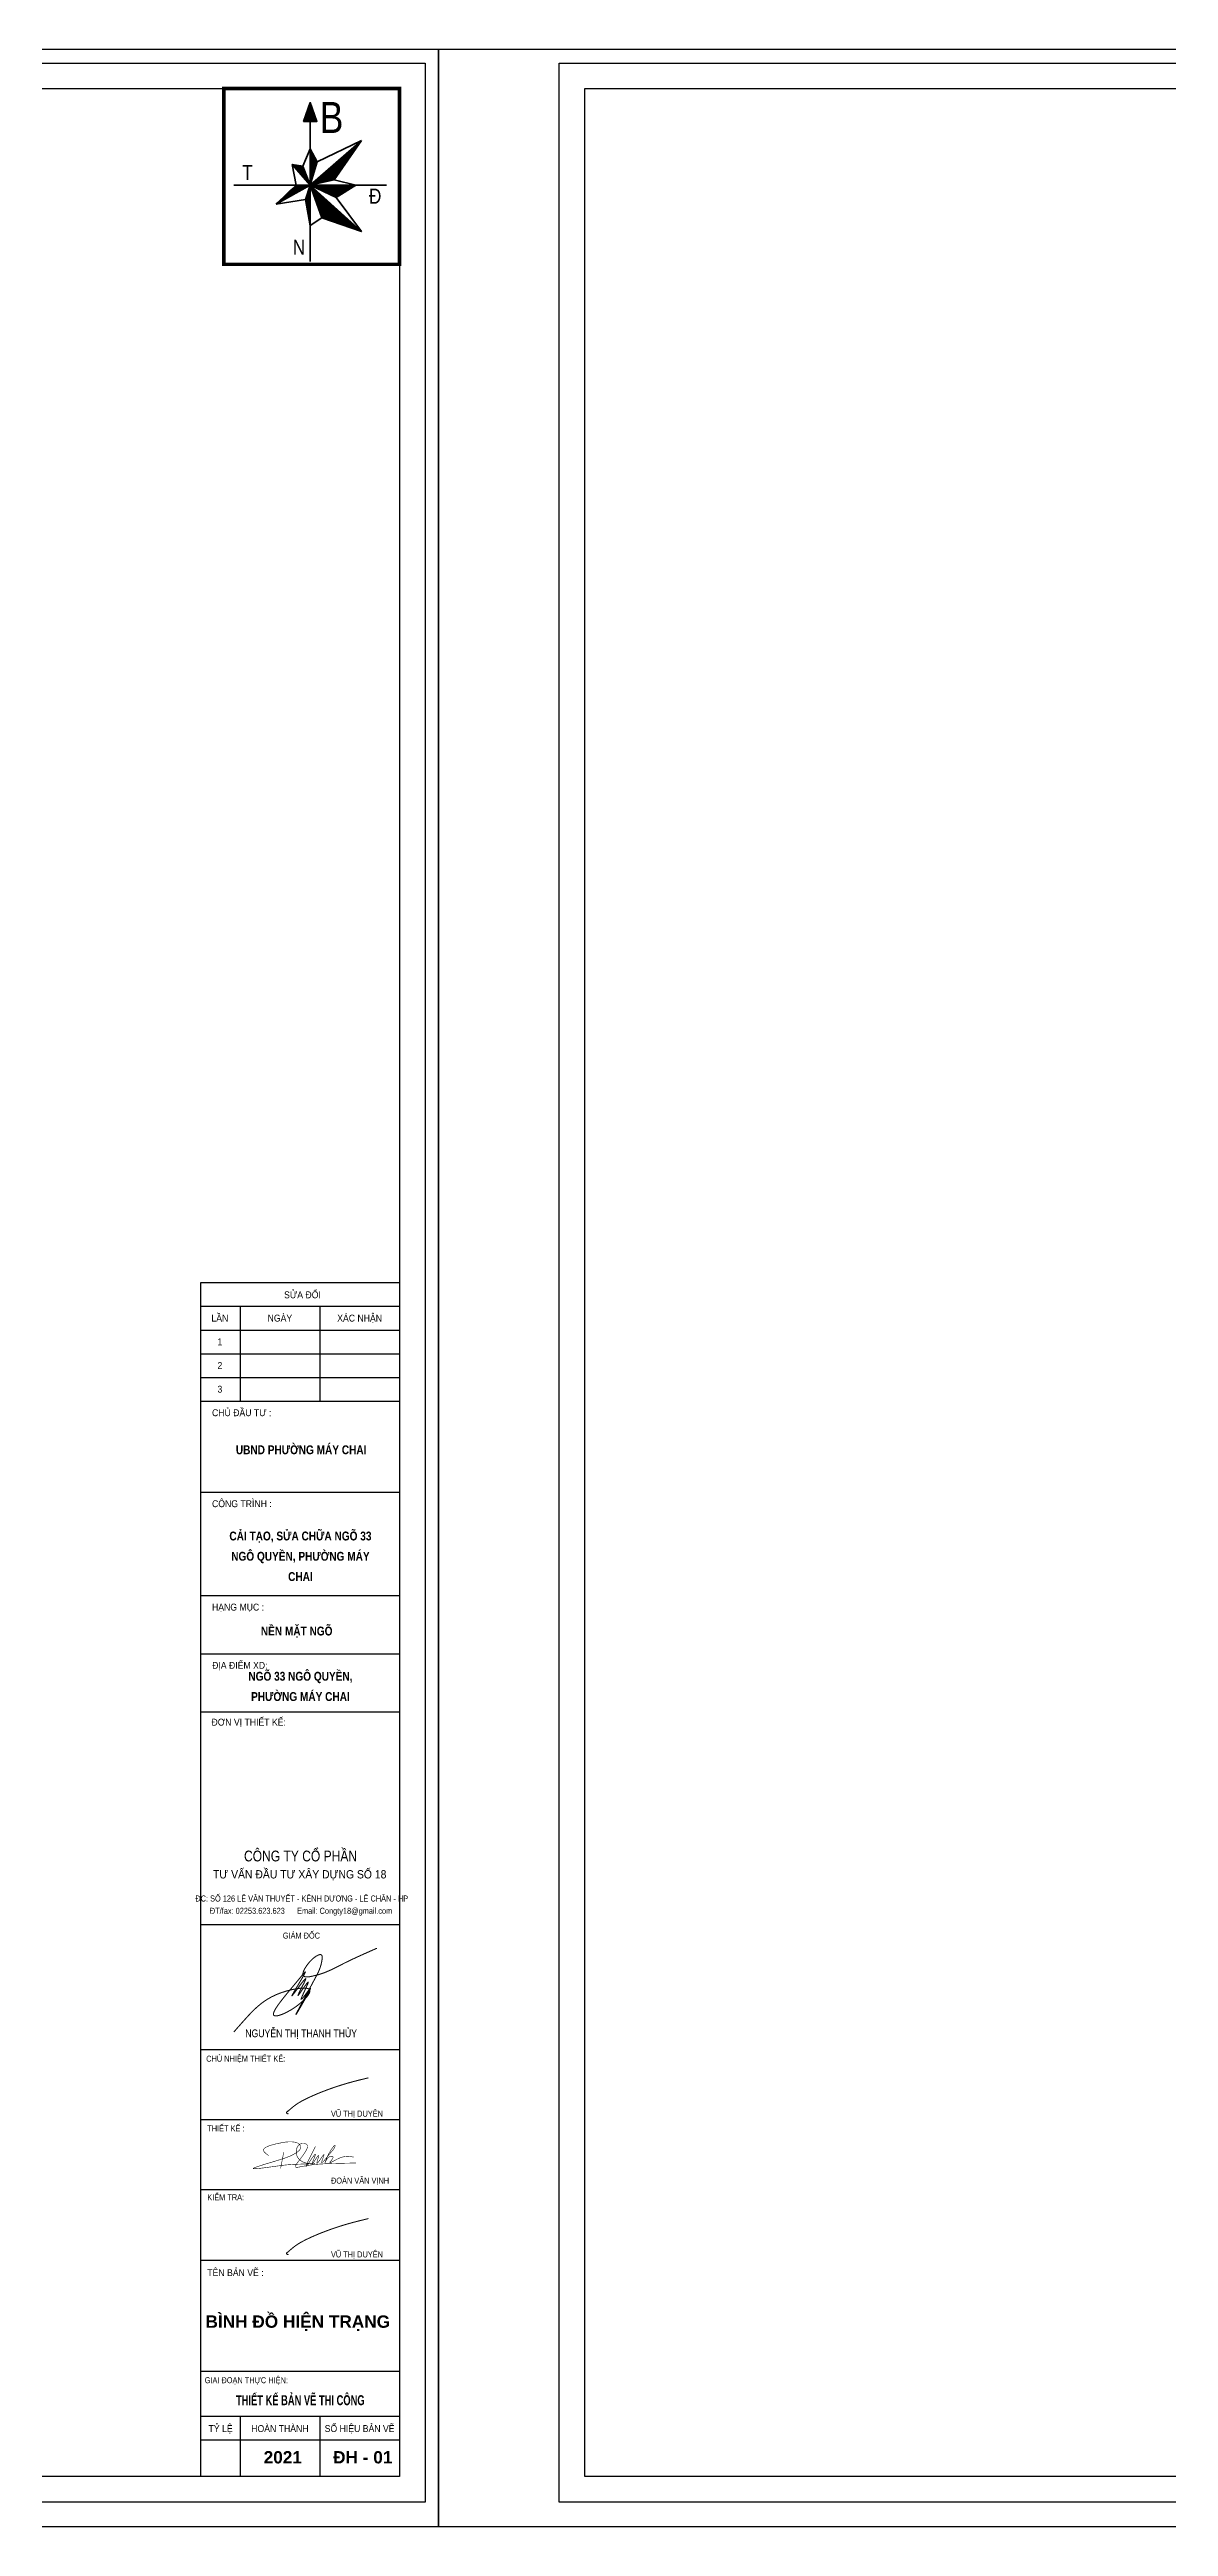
# Model space of a CAD drawing. Header units: metres. Extents: x 596935 to 599449, y 2303977 to 2305782.
# Drawn here: x 598446.6 to 598594.8, y 2304619.1 to 2304947.1 of the extents above; entities that cross this region are included whole.
import ezdxf
from ezdxf.enums import TextEntityAlignment as Align

# ---------------------------------------------------------------- set-up
doc = ezdxf.new("R2010")
doc.units = ezdxf.units.M
doc.header["$MEASUREMENT"] = 0
for name, color, linetype in [('BT7-THAY', 7, 'Continuous'), ('GHICHU', 7, 'Continuous'), ('KHUNGTEN', 5, 'Continuous'), ('pntelev', 2, 'Continuous'), ('T.bao', 6, 'Continuous'), ('thep', 2, 'Continuous'), ('TXT', 5, 'Continuous')]:
    doc.layers.add(name, color=color, linetype=linetype)
for name, color, linetype, lineweight in [('ISO', 153, 'Continuous', 13), ('Khung', 1, 'Continuous', 35), ('Khungbo', 32, 'Continuous', 25), ('LC ISO', 160, 'Continuous', 13), ('LC Net dam 1', 30, 'Continuous', 30)]:
    doc.layers.add(name, color=color, linetype=linetype, lineweight=lineweight)
doc.styles.add('STYLE1', font='')
doc.styles.add('T2', font='', dxfattribs={"width": 0.8})
doc.styles.add('Ten duong', font='', dxfattribs={"width": 0.85})
doc.styles.add('THANG2', font='')
doc.styles.add('VnAvantH-B', font='')
doc.styles.get('STYLE1').set_extended_font_data('.VnArial')
doc.styles.get('T2').set_extended_font_data('.VnArialH')
doc.styles.get('Ten duong').set_extended_font_data('.VnBlackH')
doc.styles.get('THANG2').set_extended_font_data('.VnHelvetInsH', bold=True)
doc.styles.get('VnAvantH-B').set_extended_font_data('.VnAvantH', bold=True)
pattern_1 = [(45, (598207.307368, 2304740.390247), (-0.0072604615, 0.0072604615), [])]

# ---------------------------------------------------------------- blocks, each defined once
blk = doc.blocks.new('chu ki Miss Duyen')
at = {"layer": 'ISO', "ltscale": 2, "const_width": 40}
blk.add_lwpolyline([(843, 225), (838, 225), (836, 225), (834, 225), (832, 225), (830, 226), (828, 226), (827, 226), (826, 226), (825, 226), (824, 226), (823, 226), (821, 226), (820, 227), (819, 227), (818, 227), (817, 227), (816, 227), (815, 227), (814, 227), (813, 228), (812, 228), (810, 228), (809, 228), (808, 228), (807, 229), (806, 229), (805, 229), (804, 229), (803, 230), (801, 230), (800, 230), (799, 230), (798, 231), (797, 231), (795, 231), (794, 232), (793, 232), (792, 232), (791, 233), (789, 233), (788, 233), (787, 234), (786, 234), (785, 235), (783, 235), (782, 235), (781, 236), (780, 236), (779, 237), (778, 237), (777, 238), (776, 238), (776, 238), (775, 238), (775, 239), (774, 239), (774, 239), (773, 239), (773, 240), (772, 240), (771, 240), (771, 240), (770, 241), (770, 241), (769, 241), (769, 242), (768, 242), (768, 242), (767, 242), (767, 243), (766, 243), (766, 243), (765, 244), (765, 244), (765, 244), (764, 245), (764, 245), (763, 245), (763, 246), (762, 246), (762, 246), (762, 247), (761, 247), (761, 247), (760, 248), (760, 248), (760, 248), (759, 249), (759, 249), (759, 249), (758, 250), (758, 250), (758, 250), (758, 251), (757, 251), (757, 251), (757, 252), (756, 252), (756, 253), (756, 253), (756, 253), (756, 254), (755, 254), (755, 255), (755, 255), (755, 255), (755, 256), (755, 256), (754, 257), (754, 257), (754, 257), (754, 258), (754, 258), (754, 259), (754, 259), (754, 260), (754, 260), (754, 260), (754, 261), (754, 261), (754, 262), (754, 262), (754, 263), (754, 263), (754, 263), (754, 264), (754, 264), (754, 265), (754, 265), (754, 266), (754, 266), (754, 267), (754, 267), (755, 268), (755, 268), (755, 269), (755, 269), (755, 270), (755, 270), (755, 270), (756, 271), (756, 271), (756, 272), (756, 272), (756, 273), (757, 273), (757, 274), (757, 274), (757, 275), (758, 275), (758, 276), (758, 276), (758, 277), (759, 277), (759, 278), (759, 278), (759, 279), (760, 279), (760, 280), (760, 280), (761, 281), (761, 281), (761, 282), (762, 282), (762, 283), (762, 283), (763, 284), (763, 284), (763, 285), (764, 285), (764, 286), (764, 286), (765, 287), (766, 288), (767, 289), (767, 290), (768, 291), (769, 293), (770, 294), (771, 295), (771, 296), (772, 297), (773, 298), (774, 299), (775, 300), (776, 301), (777, 302), (778, 303), (778, 304), (780, 306), (781, 307), (782, 308), (783, 309), (784, 310), (785, 311), (786, 312), (786, 312), (787, 313), (788, 314), (789, 315), (790, 316), (791, 317), (792, 318), (792, 319), (793, 320), (794, 321), (795, 322), (796, 323), (797, 324), (797, 324), (798, 325), (799, 326), (800, 327), (801, 328), (801, 329), (802, 330), (803, 330), (804, 331), (805, 332), (805, 333), (806, 334), (807, 335), (808, 336), (808, 336), (809, 337), (810, 338), (811, 339), (811, 340), (812, 340), (813, 341), (814, 343), (816, 344), (817, 346), (819, 348), (820, 349), (822, 351), (823, 352), (824, 354), (826, 355), (827, 357), (829, 358), (830, 360), (831, 361), (834, 364), (840, 370), (842, 372), (845, 376), (848, 379), (851, 382), (853, 386), (856, 389), (859, 392), (862, 395), (865, 398), (867, 401), (870, 404), (873, 407), (876, 411), (879, 414), (882, 417), (885, 420), (887, 423), (890, 427), (893, 430), (896, 433), (899, 436), (902, 440), (905, 443), (908, 446), (911, 449), (914, 453), (917, 456), (920, 459), (923, 462), (926, 466), (928, 469), (931, 472), (934, 476), (937, 479), (940, 482), (943, 486), (946, 489), (949, 492), (953, 495), (956, 499), (959, 502), (962, 505), (965, 509), (968, 512), (971, 515), (974, 519), (977, 522), (980, 525), (983, 529), (986, 532), (989, 535), (992, 538), (996, 542), (999, 545), (1002, 548), (1005, 552), (1008, 555), (1011, 558), (1014, 561), (1017, 565), (1021, 568), (1024, 571), (1027, 574), (1030, 578), (1033, 581), (1036, 584), (1040, 587), (1043, 591), (1046, 594), (1049, 596), (1052, 600), (1056, 603), (1059, 606), (1062, 610), (1065, 613), (1069, 616), (1072, 619), (1075, 622), (1078, 625), (1082, 628), (1085, 631), (1088, 634), (1091, 637), (1095, 640), (1098, 643), (1101, 646), (1105, 649), (1108, 652), (1111, 655), (1114, 658), (1118, 661), (1121, 664), (1124, 667), (1128, 670), (1131, 673), (1134, 676), (1138, 679), (1141, 682), (1144, 685), (1148, 688), (1151, 691), (1154, 694), (1158, 697), (1161, 700), (1165, 702), (1168, 705), (1171, 708), (1175, 711), (1178, 714), (1182, 717), (1185, 720), (1188, 722), (1192, 725), (1195, 728), (1199, 731), (1202, 734), (1205, 736), (1209, 739), (1212, 742), (1216, 745), (1219, 747), (1223, 750), (1226, 753), (1229, 756), (1233, 758), (1236, 761), (1240, 764), (1243, 767), (1247, 769), (1250, 772), (1254, 775), (1257, 777), (1261, 780), (1264, 783), (1268, 785), (1271, 788), (1275, 791), (1278, 793), (1282, 796), (1285, 799), (1289, 801), (1292, 804), (1296, 807), (1299, 809), (1303, 812), (1306, 815), (1310, 817), (1313, 820), (1317, 822), (1320, 825), (1324, 828), (1327, 830), (1331, 833), (1335, 835), (1338, 838), (1342, 840), (1345, 843), (1349, 846), (1352, 848), (1356, 851), (1360, 853), (1363, 856), (1367, 858), (1370, 861), (1374, 863), (1377, 866), (1381, 868), (1385, 871), (1392, 876), (1399, 881), (1406, 886), (1413, 891), (1421, 896), (1428, 901), (1435, 906), (1442, 911), (1447, 915), (1457, 921), (1464, 926), (1471, 931), (1479, 936), (1486, 941), (1493, 946), (1501, 950), (1508, 955), (1515, 960), (1523, 965), (1530, 970), (1537, 975), (1545, 980), (1552, 984), (1559, 989), (1567, 994), (1574, 999), (1582, 1004), (1589, 1008), (1596, 1013), (1604, 1018), (1611, 1023), (1619, 1028), (1626, 1032), (1634, 1037), (1641, 1042), (1648, 1046), (1656, 1051), (1663, 1056), (1671, 1061), (1678, 1065), (1686, 1070), (1693, 1075), (1701, 1079), (1708, 1084), (1716, 1089), (1723, 1093), (1731, 1098), (1738, 1103), (1746, 1107), (1753, 1112), (1761, 1116), (1769, 1121), (1776, 1126), (1784, 1130), (1791, 1135), (1799, 1139), (1806, 1144), (1814, 1148), (1822, 1153), (1829, 1158), (1837, 1162), (1844, 1167), (1852, 1171), (1860, 1176), (1867, 1180), (1875, 1185), (1882, 1189), (1890, 1194), (1898, 1198), (1905, 1203), (1913, 1207), (1921, 1212), (1928, 1216), (1936, 1220), (1943, 1225), (1951, 1229), (1959, 1234), (1964, 1237), (1974, 1243), (1982, 1247), (1989, 1251), (1997, 1256), (2005, 1260), (2012, 1265), (2020, 1269), (2028, 1273), (2036, 1278), (2043, 1282), (2051, 1286), (2059, 1291), (2066, 1295), (2074, 1299), (2082, 1304), (2089, 1308), (2097, 1312), (2105, 1317), (2113, 1321), (2120, 1325), (2128, 1330), (2136, 1334), (2144, 1338), (2151, 1342), (2159, 1347), (2167, 1351), (2175, 1355), (2182, 1359), (2190, 1364), (2198, 1368), (2206, 1372), (2213, 1376), (2221, 1381), (2229, 1385), (2237, 1389), (2244, 1393), (2252, 1397), (2260, 1402), (2268, 1406), (2276, 1410), (2283, 1414), (2291, 1418), (2299, 1422), (2307, 1426), (2315, 1431), (2322, 1435), (2330, 1439), (2338, 1443), (2346, 1447), (2354, 1451), (2361, 1455), (2369, 1459), (2377, 1464), (2385, 1468), (2393, 1472), (2401, 1476), (2408, 1480), (2416, 1484), (2424, 1488), (2432, 1492), (2440, 1496), (2448, 1500), (2456, 1504), (2463, 1508), (2471, 1512), (2479, 1516), (2487, 1520), (2495, 1524), (2503, 1528), (2511, 1532), (2519, 1536), (2526, 1540), (2534, 1544), (2542, 1548), (2550, 1552), (2558, 1556), (2566, 1560), (2574, 1564), (2582, 1568), (2590, 1572), (2598, 1575), (2606, 1579), (2613, 1583), (2621, 1587), (2629, 1591), (2637, 1595), (2645, 1599), (2653, 1603), (2661, 1607), (2669, 1610), (2677, 1614), (2685, 1618), (2693, 1622), (2701, 1626), (2709, 1630), (2717, 1633), (2725, 1637), (2733, 1641), (2741, 1645), (2749, 1649), (2756, 1652), (2764, 1656), (2772, 1660), (2780, 1664), (2788, 1668), (2796, 1671), (2804, 1675), (2812, 1679), (2820, 1683), (2828, 1686), (2836, 1690), (2844, 1694), (2852, 1698), (2860, 1701), (2868, 1705), (2876, 1709), (2884, 1712), (2892, 1716), (2900, 1720), (2908, 1723), (2916, 1727), (2925, 1731), (2933, 1734), (2941, 1738), (2949, 1742), (2957, 1745), (2965, 1749), (2973, 1753), (2981, 1756), (2989, 1760), (2997, 1763), (3005, 1767), (3013, 1771), (3021, 1774), (3029, 1778), (3037, 1781), (3045, 1785), (3053, 1789), (3061, 1792), (3069, 1796), (3078, 1799), (3086, 1803), (3094, 1806), (3102, 1810), (3110, 1813), (3118, 1817), (3126, 1820), (3134, 1824), (3142, 1827), (3150, 1831), (3156, 1833), (3167, 1838), (3175, 1841), (3183, 1845), (3191, 1848), (3199, 1852), (3207, 1855), (3215, 1859), (3223, 1862), (3232, 1866), (3240, 1869), (3248, 1873), (3256, 1876), (3264, 1879), (3272, 1883), (3280, 1886), (3288, 1890), (3297, 1893), (3305, 1896), (3313, 1900), (3321, 1903), (3329, 1907), (3337, 1910), (3345, 1913), (3354, 1917), (3362, 1920), (3370, 1923), (3378, 1927), (3386, 1930), (3394, 1933), (3403, 1937), (3411, 1940), (3419, 1944), (3427, 1947), (3435, 1950), (3452, 1957), (3468, 1963), (3484, 1970), (3501, 1977), (3517, 1983), (3534, 1990), (3550, 1996), (3566, 2003), (3583, 2009), (3599, 2016), (3616, 2022), (3632, 2029), (3648, 2035), (3665, 2042), (3681, 2048), (3698, 2055), (3714, 2061), (3731, 2068), (3747, 2074), (3763, 2081), (3780, 2087), (3796, 2093), (3813, 2100), (3828, 2106)], dxfattribs=at)
blk = doc.blocks.new('doan van vinh')
at = {"layer": 'LC ISO', "const_width": 30}
for points in [[(-1826, 454), (-1884, 496), (-1940, 539), (-1991, 580), (-2035, 621), (-2054, 641), (-2069, 661), (-2082, 681), (-2094, 703), (-2098, 718), (-2101, 737), (-2100, 755), (-2097, 773), (-2090, 790), (-2080, 807), (-2067, 823), (-2052, 840), (-2034, 855), (-2013, 871), (-1991, 886), (-1966, 901), (-1911, 929), (-1850, 956), (-1782, 981), (-1710, 1005), (-1635, 1028), (-1557, 1049), (-1400, 1087), (-1322, 1104), (-1246, 1120), (-1179, 1133), (-1106, 1147), (-1041, 1158), (-980, 1168), (-921, 1177), (-863, 1183), (-750, 1191), (-694, 1193), (-636, 1192), (-577, 1189), (-541, 1186), (-453, 1176), (-390, 1164), (-329, 1147), (-300, 1137), (-272, 1124), (-245, 1109), (-221, 1092), (-198, 1073), (-177, 1052), (-162, 1032), (-143, 1001), (-131, 972), (-122, 943), (-117, 912), (-115, 883), (-116, 868), (-126, 826), (-137, 799), (-152, 774), (-169, 750), (-190, 727), (-237, 684), (-289, 645), (-344, 608), (-397, 575), (-449, 543), (-501, 514), (-603, 462), (-706, 415), (-813, 372), (-869, 351), (-927, 330), (-988, 309), (-1076, 280), (-1119, 267), (-1189, 244), (-1262, 222), (-1337, 199), (-1492, 151), (-1809, 56), (-1964, 9), (-2039, -14), (-2112, -36), (-2182, -58), (-2250, -79), (-2313, -99), (-2373, -118), (-2428, -137), (-2478, -154), (-2523, -171), (-2562, -186), (-2595, -199), (-2622, -212), (-2641, -223), (-2652, -232), (-2656, -239), (-2655, -243), (-2651, -245), (-2645, -247), (-2638, -249), (-2616, -251), (-2586, -252), (-2549, -251), (-2506, -249), (-2456, -245), (-2402, -240), (-2342, -234), (-2278, -227), (-2211, -220), (-2141, -211), (-2068, -202), (-1917, -183), (-1764, -162), (-1612, -141), (-1539, -131), (-1467, -121), (-1394, -111), (-1334, -103), (-1272, -95), (-1213, -87), (-1101, -72), (-994, -60), (-891, -48), (-786, -39), (-677, -30), (-619, -26), (-560, -22), (-497, -19), (-432, -16), (-363, -13), (-290, -10), (-173, -5), (-131, -4), (-44, -1), (44, 1), (221, 6), (306, 8), (386, 10), (459, 11), (493, 12), (524, 13), (553, 13), (579, 14), (602, 14), (622, 15), (638, 15), (651, 15), (659, 15), (664, 15), (664, 15), (660, 15), (655, 15), (637, 14), (619, 14), (597, 14), (572, 14), (543, 14), (512, 15), (478, 16), (407, 20), (331, 27), (244, 40), (182, 54), (113, 73), (47, 97), (-14, 126), (-71, 158), (-123, 195), (-171, 235), (-213, 279), (-250, 327), (-281, 378), (-307, 432), (-326, 490), (-343, 574), (-347, 614), (-347, 680), (-340, 746), (-326, 811), (-306, 873), (-293, 903), (-278, 931), (-261, 958), (-243, 983), (-222, 1006), (-200, 1027), (-176, 1046), (-150, 1062), (-123, 1075), (-92, 1086), (-61, 1094), (-29, 1099), (4, 1102), (36, 1103), (68, 1101), (98, 1097), (127, 1091), (153, 1083), (169, 1077), (196, 1063), (213, 1050), (227, 1035), (239, 1020), (247, 1002), (253, 984), (256, 964), (257, 942), (255, 920), (252, 896), (246, 872), (238, 846), (228, 819), (202, 763), (171, 703), (133, 641), (91, 576), (45, 509), (-4, 441), (-109, 301), (-229, 144), (-268, 92), (-316, 25), (-337, -6), (-355, -36), (-370, -63), (-381, -88), (-388, -111), (-390, -130), (-387, -146), (-382, -155), (-364, -167), (-344, -172), (-319, -174), (-291, -173), (-259, -170), (-224, -166), (-73, -138), (3, -123), (76, -109), (148, -97), (217, -85), (284, -74), (413, -55), (535, -38), (653, -25), (766, -14), (876, -5), (984, 3), (1198, 14), (1364, 20), (1527, 25), (1641, 29), (1875, 35), (2116, 41), (2361, 47), (2860, 57)], [(-1022, 624), (-1037, 546), (-1051, 468), (-1066, 391), (-1081, 313), (-1096, 235), (-1110, 157), (-1125, 79), (-1140, 1), (-1155, -76), (-1170, -154), (-1184, -232)], [(680, 940), (620, 821), (561, 704), (503, 589), (447, 478), (421, 424), (395, 372), (370, 322), (346, 273), (323, 226), (302, 181), (282, 139), (263, 99), (245, 61), (230, 27), (216, -5), (203, -34), (193, -59), (184, -81), (178, -100), (174, -114), (172, -125), (172, -132), (175, -134), (180, -133), (184, -130), (188, -126), (193, -121), (198, -115), (205, -108), (212, -99), (220, -89), (224, -84), (237, -66), (247, -52), (269, -22), (293, 12), (318, 49), (345, 88), (373, 130), (431, 215), (489, 299), (517, 339), (545, 377), (570, 412), (594, 444), (616, 471), (626, 484), (635, 494), (643, 504), (651, 512), (658, 518), (664, 523), (669, 527), (674, 528), (677, 528), (679, 525), (680, 521), (680, 514), (679, 506), (677, 496), (674, 483), (669, 469), (664, 454), (659, 436), (645, 398), (629, 356), (611, 311), (593, 265), (556, 172), (538, 128), (522, 87), (515, 68), (509, 50), (503, 34), (498, 19), (494, 6), (491, -5), (489, -14), (488, -21), (488, -26), (490, -28), (491, -28), (497, -25), (502, -19), (509, -11), (517, -2), (526, 10), (535, 24), (546, 39), (558, 56), (570, 74), (596, 113), (624, 155), (682, 244), (712, 288), (740, 329), (767, 368), (779, 385), (791, 401), (802, 415), (813, 428), (822, 439), (831, 447), (838, 454), (845, 458), (850, 459), (854, 458), (856, 455), (857, 447), (856, 437), (855, 425), (852, 410), (848, 394), (844, 376), (839, 356), (826, 313), (813, 267), (799, 221), (786, 175), (775, 133), (770, 114), (766, 97), (763, 81), (761, 68), (761, 57), (761, 48), (763, 43), (767, 40), (772, 40), (778, 43), (785, 49), (794, 57), (804, 67), (815, 79), (826, 93), (839, 108), (852, 125), (866, 144), (895, 183), (925, 226), (987, 315), (1017, 358), (1045, 399), (1059, 418), (1072, 435), (1084, 452), (1095, 466), (1105, 479), (1115, 491), (1123, 500), (1130, 506), (1135, 511), (1140, 513), (1142, 512), (1144, 508), (1144, 501), (1142, 492), (1140, 480), (1136, 467), (1131, 451), (1126, 434), (1120, 416), (1113, 396), (1098, 354), (1082, 309), (1066, 264), (1051, 221), (1037, 180), (1032, 162), (1027, 144), (1023, 129), (1021, 115), (1019, 100), (1019, 94), (1020, 87), (1022, 82), (1026, 79), (1030, 79), (1036, 80), (1043, 83), (1051, 88), (1060, 94), (1069, 102), (1080, 111), (1091, 122), (1103, 134), (1129, 162), (1157, 194), (1186, 229), (1218, 266), (1283, 346), (1348, 428), (1380, 468), (1411, 506), (1451, 554), (1467, 573), (1492, 602), (1515, 629), (1560, 678), (1582, 703), (1624, 754), (1644, 781), (1664, 810), (1683, 841), (1701, 875), (1711, 897), (1730, 948), (1735, 965), (1739, 980), (1741, 990), (1741, 1002), (1740, 1009), (1737, 1013), (1732, 1014), (1727, 1013), (1719, 1009), (1711, 1003), (1701, 995), (1691, 985), (1679, 973), (1666, 959), (1653, 943), (1639, 926), (1625, 908), (1609, 888), (1578, 844), (1545, 797), (1512, 747), (1480, 695), (1459, 660), (1419, 589), (1391, 536), (1364, 483), (1340, 432), (1317, 382), (1295, 334), (1276, 288), (1258, 244), (1242, 204), (1228, 167), (1216, 133), (1206, 104), (1198, 79), (1194, 69), (1192, 59), (1189, 51), (1187, 45), (1186, 40), (1185, 36), (1185, 34), (1185, 33), (1185, 34), (1187, 37), (1189, 44), (1190, 48), (1193, 56), (1197, 65), (1200, 76), (1205, 88), (1216, 116), (1229, 147), (1245, 181), (1264, 216), (1286, 252), (1311, 286), (1339, 319), (1371, 348), (1388, 361), (1406, 374), (1425, 384), (1450, 396), (1465, 401), (1487, 407), (1508, 412), (1529, 414), (1549, 415), (1569, 415), (1586, 412), (1601, 407), (1613, 401), (1623, 392), (1628, 383), (1631, 371), (1630, 358), (1627, 343), (1621, 327), (1613, 310), (1603, 293), (1592, 275), (1566, 238), (1538, 201), (1510, 166), (1497, 150), (1485, 135), (1474, 121), (1465, 109), (1456, 93), (1453, 89), (1451, 82), (1451, 77), (1453, 74), (1457, 72), (1463, 72), (1471, 74), (1481, 76), (1492, 81), (1505, 86), (1519, 92), (1535, 100), (1552, 108), (1590, 127), (1631, 149), (1676, 173), (1723, 198), (1771, 223), (1869, 272), (1914, 293), (1964, 315), (2009, 333), (2053, 349), (2095, 363), (2136, 375), (2176, 385), (2214, 393), (2252, 399), (2288, 404), (2323, 408), (2358, 410), (2391, 411), (2424, 411), (2487, 408), (2549, 402), (2608, 393), (2725, 371)]]:
    blk.add_lwpolyline(points, dxfattribs=at)
blk = doc.blocks.new('nguyen thi thanh thuy')
at = {"layer": 'ISO', "ltscale": 2, "const_width": 40}
blk.add_lwpolyline([(-2685, -1690, -0.006388), (-2178, -1117, -0.008557), (-1977, -905, -0.017087), (-1770, -708, -0.102087), (-833, -161, -0.039833), (-270, -16, -0.020512), (-90, 8, -0.044497), (98, 9, -0.05587), (182, -8, -0.113633), (236, -42, -0.176433), (258, -92, -0.077033), (254, -135, -0.069534), (223, -210, -0.038569), (166, -296, -0.030368), (57, -421, -0.082382), (-675, -942, -0.035158), (-905, -1035, -0.04441), (-1026, -1062, -0.066948), (-1091, -1062, -0.143409), (-1132, -1043, -0.176131), (-1149, -1007, -0.069024), (-1148, -973, -0.059887), (-1131, -911, -0.036714), (-1079, -807, -0.019023), (-1000, -683, -0.011006), (-898, -542, -0.01042), (-645, -222, 0.001355), (-76, 463, -0.031231), (69, 631, -0.180623), (82, 640, -0.602198), (84, 631, -0.055981), (56, 570, -0.010846), (-28, 418, 0.000464), (-371, -161, 0.02324), (-439, -286, 1.627113), (-437, -292, 0.049833), (-397, -245, 0.005496), (-91, 162, -0.011697), (26, 311, -0.051381), (82, 370, -0.288592), (95, 376, -0.379106), (97, 362, -0.040394), (80, 315, -0.015043), (4, 153, 0.026859), (-200, -261, 0.160173), (-204, -278, 0.62441), (-195, -273, 0.034188), (-141, -204, -0.015387), (148, 200, -0.034245), (183, 240, -0.377171), (195, 246, -0.275743), (195, 230, -0.039705), (162, 143, -0.007154), (29, -150, 0.010269), (-53, -335, 0.059207), (-81, -418, 0.494242), (-78, -431, 0.209425), (-61, -421, 0.031522), (-22, -378, 0.012151), (92, -232, -0.015412), (249, -26, -0.066877), (274, -2, -1.012313), (279, -8, -0.055225), (269, -38, -0.019501), (211, -159, -0.008968), (2, -538, -0.00525), (-207, -898, -0.041875), (-284, -1018, -0.365695), (-264, -970, -0.007459), (-39, -543, 0.000828), (491, 447, 0.016244), (598, 659, 0.05881), (711, 1009, 0.039413), (734, 1174, 0.060004), (730, 1242, 0.240646), (692, 1298, 0.134453), (647, 1305, 0.071372), (590, 1291, 0.040684), (523, 1258, 0.056501), (335, 1112, 0.071752), (65, 772, 0.045704), (5, 642, 0.058573), (-12, 565, 0.116475), (-5, 505, 0.165912), (30, 466, 0.096245), (88, 446, 0.048338), (165, 443, 0.036618), (301, 460, 0.062636), (1097, 724, 0.01049), (1469, 913, -0.006081), (1725, 1041, -0.007252), (2275, 1297, -0.003845), (2852, 1552)], format="xyb", dxfattribs=at)
blk = doc.blocks.new('a2')
at = {"layer": 'Defpoints', "flags": 128}
blk.add_lwpolyline([(297, 102.51), (0, 102.51), (0, -102.51), (297, -102.51)], close=True, dxfattribs=at)
at = {"layer": 'KHUNGTEN'}
blk.add_lwpolyline([(295.89, -100.5), (10, -100.5), (10, 101.39), (295.89, 101.39)], close=True, dxfattribs=at)
at = {"layer": 'T.bao'}
for p, q in [((277.33, -1.51), (293.77, -1.51)), ((280.57, -1.51), (280.57, -9.36)), ((287.17, -1.51), (287.17, -9.36)), ((277.33, -3.48), (293.77, -3.48)), ((277.33, -5.44), (293.77, -5.44)), ((277.33, -7.4), (293.77, -7.4)), ((277.33, -68.82), (293.77, -68.82)), ((277.33, -74.62), (293.77, -74.62)), ((277.33, -80.47), (293.77, -80.47)), ((277.33, -93.39), (293.77, -93.39)), ((280.57, -93.39), (280.57, -98.38)), ((287.17, -93.39), (287.17, -98.38)), ((277.33, -95.35), (293.77, -95.35))]:
    blk.add_line(p, q, dxfattribs=at)
at = {"layer": 'thep'}
for p, q in [((277.33, -9.36), (293.77, -9.36)), ((277.33, -16.89), (293.77, -16.89)), ((277.33, -25.45), (293.77, -25.45)), ((277.33, -30.27), (293.77, -30.27)), ((277.33, -35.09), (293.77, -35.09)), ((277.33, -52.69), (293.77, -52.69)), ((277.33, -63.04), (293.77, -63.04)), ((277.33, -89.65), (293.77, -89.65))]:
    blk.add_line(p, q, dxfattribs=at)
for points in [[(293.77, -98.38), (12.11, -98.38), (12.11, 99.28), (293.77, 99.28)], [(293.77, 0.45), (293.77, -98.38), (277.33, -98.38), (277.33, 0.45)]]:
    blk.add_lwpolyline(points, close=True, dxfattribs=at)
at = {"layer": 'TXT', "linetype": 'Continuous'}
blk.add_line((293.77, 0.45), (293.77, -98.38), dxfattribs=at)
at = {"layer": 'ISO', "xscale": 0.002058873853534882, "yscale": 0.002058873853534882, "zscale": 0.002058873853534882, "rotation": 352.0676215534354}
for p in [(282.8, -68.58), (282.8, -80.23)]:
    blk.add_blockref('chu ki Miss Duyen', p, dxfattribs=at)
at = {"layer": 'LC Net dam 1'}
for name, p, xscale, yscale, zscale in [('nguyen thi thanh thuy', (285.8, -57.97), 0.002141228807676279, 0.002141228807676279, 0.002141228807676279), ('doan van vinh', (285.76, -72.51), 0.001544155390151162, 0.001544155390151162, 0.001544155390151162)]:
    blk.add_blockref(name, p, dxfattribs=dict(at, xscale=xscale, yscale=yscale, zscale=zscale))
at = {"layer": 'BT7-THAY', "linetype": 'ByBlock', "style": 'VnAvantH-B'}
for s, height, width, p in [('ubnd ph\xadêng M¸Y CHAI', 0.7338, 0.85, (285.63, -13.76)), ('nÒn mÆt ngâ', 0.7338, 0.85, (285.26, -28.76)), ('thiÕt kÕ b¶n vÏ thi c«ng', 0.8255, 0.7, (285.56, -92.47))]:
    blk.add_text(s, height=height, rotation=360, dxfattribs=dict(at, width=width)).set_placement(p, align=Align.CENTER)
at = {"layer": 'BT7-THAY', "char_height": 0.7338, "attachment_point": 2, "line_spacing_factor": 1.372151, "style": 'VnAvantH-B'}
for s, insert, width in [('{\\W0.85;c¶i t¹o, SöA CH÷A NGâ 33 NG¤ QUYÒN, PH¦êNG M¸Y CHAI}', (285.57, -20.16), 13.6381), ('{\\W0.85;NGâ 33 NG¤ QUYÒN, PH¦êNG M¸Y CHAI}', (285.57, -31.77), 8.758)]:
    blk.add_mtext(s, dxfattribs=dict(at, insert=insert, width=width))
at = {"layer": 'GHICHU', "color": 0, "style": 'THANG2'}
for s, height, p in [('b×nh ®å hiÖn tr¹ng', 1.0204, (285.35, -86.06)), ('2021', 1.02, (284.11, -97.29)), ('®h - 01', 1.02, (290.73, -97.29))]:
    blk.add_text(s, height=height, rotation=360, dxfattribs=at).set_placement(p, align=Align.CENTER)
at = {"layer": 'TXT', "linetype": 'Continuous'}
for s, height, style, width, p in [('lÇn', 0.571, 'T2', 0.9, (278.9, -2.78)), ('söa ®æi', 0.571, 'T2', 0.9, (285.74, -0.85)), ('ngµy', 0.571, 'T2', 0.9, (283.87, -2.78)), ('x¸c nhËn', 0.571, 'T2', 0.9, (290.47, -2.78)), ('2', 0.571, 'T2', 0.9, (278.9, -6.7)), ('1', 0.571, 'T2', 0.9, (278.9, -4.74)), ('3', 0.571, 'T2', 0.9, (278.9, -8.66)), ('c«ng ty cæ phÇn', 0.892, 'T2', 0.8, (285.58, -47.46)), ('®c: sè 126 lª v¨n thuyÕt - kªnh d\xad¬ng - lª ch©n - hp', 0.4995, 'T2', 0.8, (285.68, -50.78)), ('§T/fax: 02253.623.623      Email: Congty18@gmail.com', 0.4995, 'STYLE1', 0.7, (285.62, -51.8)), ('nguyÔn thÞ thanh thñy', 0.6422, 'T2', 0.8, (285.63, -62.01)), ('giai ®o¹n thùc hiÖn:', 0.4995, 'T2', 0.8, (281.09, -90.65)), ('tû lÖ', 0.571, 'T2', 0.9, (278.96, -94.69)), ('hoµn thµnh', 0.571, 'T2', 0.9, (283.87, -94.69)), ('sè hiÖu b¶n vÏ', 0.5709, 'T2', 0.9, (290.47, -94.69))]:
    blk.add_text(s, height=height, rotation=360, dxfattribs=dict(at, style=style, width=width)).set_placement(p, align=Align.CENTER)
at = {"layer": 'TXT', "linetype": 'Continuous', "style": 'T2'}
for s, height, width, p in [('chñ ®Çu t\xad :', 0.5709, 0.9, (278.25, -10.61)), ('c«ng tr×nh :', 0.5709, 0.9, (278.25, -18.14)), ('h¹ng môc :', 0.571, 0.9, (278.25, -26.7)), ('®Þa ®iÓm xd:', 0.5709, 0.9, (278.26, -31.52)), ('®¬n vÞ thiÕt kÕ:', 0.5709, 0.9, (278.21, -36.22)), ('gi¸m ®èc', 0.499, 0.8, (284.11, -53.85)), ('chñ nhiÖm thiÕt kÕ:', 0.4995, 0.8, (277.77, -64.04)), ('thiÕt kÕ :', 0.499, 0.8, (277.86, -69.81)), ('vò thÞ duyªn', 0.4995, 0.8, (288.1, -68.59)), ('®oµn v¨n vÞnh', 0.4995, 0.8, (288.1, -74.13)), ('kiÓm tra:', 0.499, 0.8, (277.86, -75.51)), ('vò thÞ duyªn', 0.4995, 0.8, (288.1, -80.24)), ('tªn b¶n vÏ :', 0.5709, 0.9, (277.86, -81.79))]:
    blk.add_text(s, height=height, rotation=360, dxfattribs=dict(at, width=width)).set_placement(p)
at = {"layer": 'TXT', "linetype": 'Continuous', "style": 'T2', "width": 0.9}
blk.add_text('t\xad vÊn ®Çu t\xad x©y dùng sè 18', height=0.685, rotation=360, dxfattribs=at).set_placement((285.51, -48.5), align=Align.MIDDLE)

msp = doc.modelspace()

# ---------------------------------------------------------------- hatches: boundary and pattern name
at = {"layer": 'Khung'}
h = msp.add_hatch(dxfattribs=at)
h.set_pattern_fill('ANSI31', color=150, scale=0.082143, style=0)
h.set_pattern_definition(pattern_1)
h.paths.add_polyline_path([(598481.159, 2304940.106), (598480.285, 2304937.61), (598481.159, 2304937.61), (598482.033, 2304937.61)])
h = msp.add_hatch(dxfattribs=at)
h.set_pattern_fill('ANSI31', color=150, scale=0.082143, style=0)
h.set_pattern_definition(pattern_1)
h.paths.add_polyline_path([(598487.946, 2304935.082), (598481.159, 2304929.163), (598481.159, 2304929.163), (598484.327, 2304929.875)])
h = msp.add_hatch(dxfattribs=at)
h.set_pattern_fill('ANSI31', color=150, scale=0.082143, style=0)
h.set_pattern_definition(pattern_1)
h.paths.add_polyline_path([(598482.094, 2304932.248), (598481.162, 2304933.969), (598481.159, 2304933.963), (598481.159, 2304929.163)])
h = msp.add_hatch(dxfattribs=at)
h.set_pattern_fill('ANSI31', color=150, scale=0.082143, style=0)
h.set_pattern_definition(pattern_1)
h.paths.add_polyline_path([(598480.168, 2304931.682), (598478.77, 2304931.898), (598481.159, 2304929.163)])
h = msp.add_hatch(dxfattribs=at)
h.set_pattern_fill('ANSI31', color=150, scale=0.082143, style=0)
h.set_pattern_definition(pattern_1)
h.paths.add_polyline_path([(598481.159, 2304929.163), (598479.281, 2304929.163), (598476.632, 2304926.669)])
h = msp.add_hatch(dxfattribs=at)
h.set_pattern_fill('ANSI31', color=150, scale=0.082143, style=0)
h.set_pattern_definition(pattern_1)
h.paths.add_polyline_path([(598481.159, 2304929.163), (598480.512, 2304927.268), (598481.157, 2304923.801), (598481.159, 2304923.802)])
h = msp.add_hatch(dxfattribs=at)
h.set_pattern_fill('ANSI31', color=150, scale=0.082143, style=0)
h.set_pattern_definition(pattern_1)
h.paths.add_polyline_path([(598487.209, 2304929.16), (598487.196, 2304929.163), (598481.159, 2304929.163), (598484.576, 2304927.544)])
h = msp.add_hatch(dxfattribs=at)
h.set_pattern_fill('ANSI31', color=150, scale=0.082143, style=0)
h.set_pattern_definition(pattern_1)
h.paths.add_polyline_path([(598487.946, 2304923.012), (598481.159, 2304929.163), (598482.682, 2304924.817)])

# ---------------------------------------------------------------- linework, layer by layer
at = {"layer": 'Khung', "color": 0}
for p, q in [((598480.167, 2304931.682), (598481.159, 2304933.963)), ((598481.159, 2304929.163), (598487.946, 2304935.082)), ((598481.159, 2304933.973), (598482.094, 2304932.248)), ((598482.094, 2304932.248), (598487.946, 2304935.082)), ((598487.946, 2304935.082), (598484.327, 2304929.875)), ((598479.281, 2304929.163), (598478.77, 2304931.898)), ((598478.77, 2304931.898), (598480.167, 2304931.682)), ((598484.327, 2304929.875), (598487.196, 2304929.163)), ((598476.632, 2304926.669), (598479.281, 2304929.163)), ((598480.512, 2304927.268), (598476.632, 2304926.669)), ((598481.159, 2304923.789), (598480.512, 2304927.268)), ((598487.213, 2304929.163), (598484.576, 2304927.544)), ((598484.576, 2304927.544), (598487.946, 2304923.012)), ((598487.196, 2304929.163), (598487.213, 2304929.163)), ((598482.682, 2304924.817), (598481.159, 2304923.802)), ((598487.946, 2304923.012), (598482.682, 2304924.817))]:
    msp.add_line(p, q, dxfattribs=at)
for points in [[(598481.159, 2304940.106), (598480.285, 2304937.61), (598482.033, 2304937.61)], [(598480.285, 2304937.61), (598481.159, 2304940.106), (598482.033, 2304937.61), (598481.159, 2304937.61)]]:
    msp.add_lwpolyline(points, close=True, dxfattribs=at)
for points in [[(598481.159, 2304937.61), (598481.159, 2304919.052)], [(598478.77, 2304931.898), (598481.159, 2304929.163)], [(598480.168, 2304931.682), (598481.159, 2304929.163)], [(598482.094, 2304932.248), (598481.159, 2304929.163)], [(598484.327, 2304929.875), (598481.159, 2304929.163)], [(598471.048, 2304929.163), (598491.27, 2304929.163)], [(598476.632, 2304926.669), (598481.159, 2304929.163)], [(598480.512, 2304927.268), (598481.159, 2304929.163)], [(598482.682, 2304924.817), (598481.159, 2304929.163)], [(598487.946, 2304923.012), (598481.159, 2304929.163)], [(598484.576, 2304927.544), (598481.159, 2304929.163)]]:
    msp.add_lwpolyline(points, dxfattribs=at)
at = {"layer": 'Khungbo', "color": 0, "lineweight": 50, "const_width": 0.47}
msp.add_lwpolyline([(598469.7, 2304918.683), (598492.976, 2304918.683), (598492.976, 2304941.959), (598469.7, 2304941.959)], close=True, dxfattribs=at)

# ---------------------------------------------------------------- block references
at = {"layer": 'pntelev', "linetype": 'Continuous', "lineweight": 0, "xscale": 1.6, "yscale": 1.6, "zscale": 1.6}
for p in [(598022.944, 2304783.116), (598498.144, 2304783.116)]:
    msp.add_blockref('a2', p, dxfattribs=at)

# ---------------------------------------------------------------- texts
at = {"layer": 'Khung', "color": 0, "style": 'Ten duong', "width": 0.85}
for s, height, p in [('B', 4.107, (598482.43, 2304936.078)), ('t', 2, (598472.135, 2304929.836)), ('®', 2, (598488.937, 2304926.713)), ('n', 2, (598478.841, 2304919.959))]:
    msp.add_text(s, height=height, dxfattribs=at).set_placement(p)

doc.saveas('drawing.dxf')
